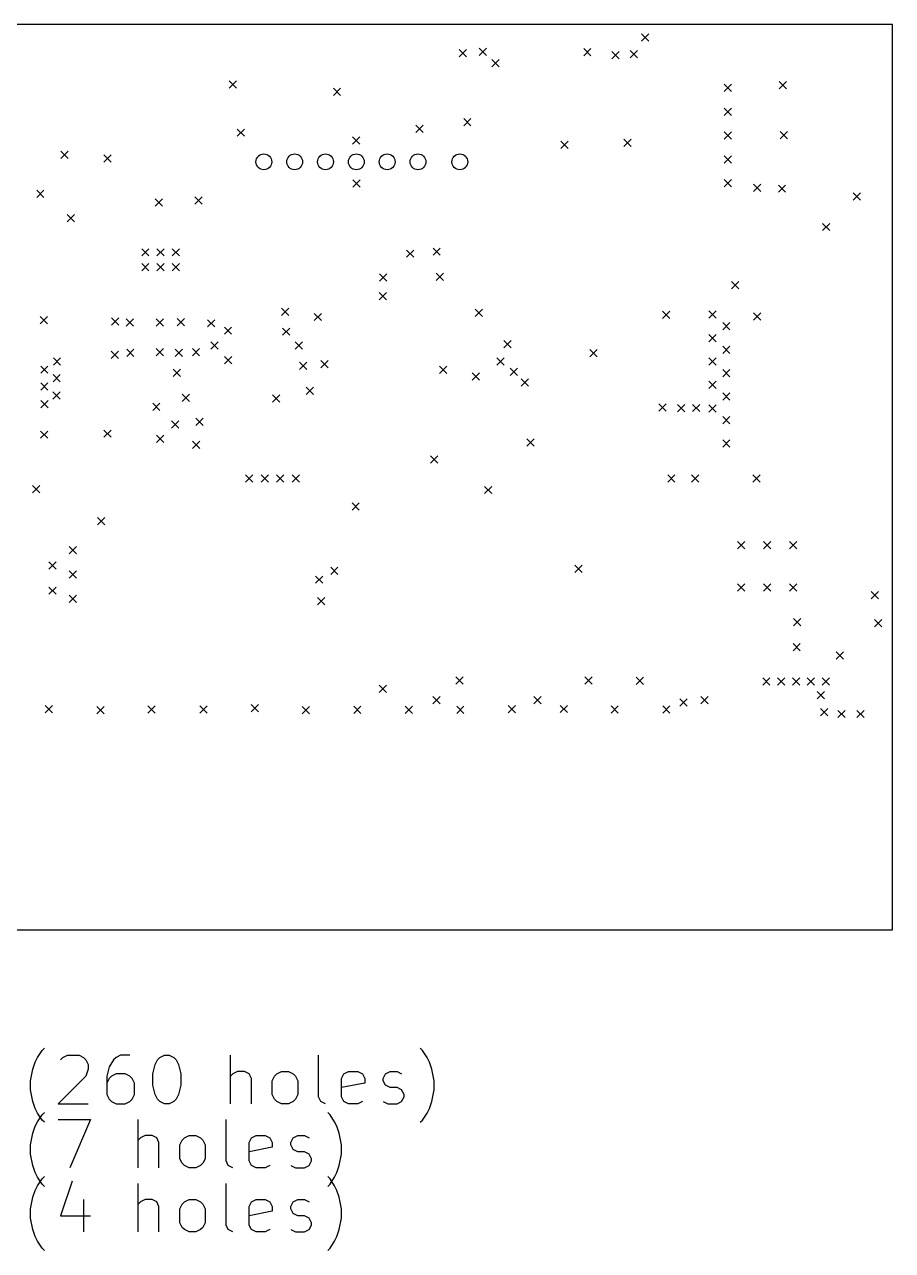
# Model space of a CAD drawing. Extents: x -0.03 to 2.74, y -0.52 to 1.47.
# Drawn here: x 1.333 to 2.741, y -0.517 to 1.471 of the extents above; entities that cross this region are included whole.
import ezdxf

# ---------------------------------------------------------------- set-up
doc = ezdxf.new("R2010")
doc.units = 0
doc.header["$MEASUREMENT"] = 0
doc.layers.add('BLACK', color=7, linetype='CONTINUOUS')

msp = doc.modelspace()

# ---------------------------------------------------------------- linework, layer by layer
at = {"layer": 'BLACK', "linetype": 'CONTINUOUS'}
for p, q in [((2.7413, 1.4709), (0.0024, 1.4709)), ((2.3344, 1.4557), (2.3462, 1.4439)), ((2.3462, 1.4557), (2.3344, 1.4439)), ((2.7413, 0.0024), (2.7413, 1.4709)), ((2.0707, 1.4323), (2.0825, 1.4205)), ((2.0825, 1.4323), (2.0707, 1.4205)), ((2.2404, 1.4321), (2.2522, 1.4203)), ((2.2522, 1.4321), (2.2404, 1.4203)), ((2.0385, 1.4304), (2.0503, 1.4186)), ((2.0503, 1.4304), (2.0385, 1.4186)), ((2.0915, 1.4143), (2.1033, 1.4025)), ((2.1033, 1.4143), (2.0915, 1.4025)), ((2.2859, 1.4272), (2.2977, 1.4154)), ((2.2977, 1.4272), (2.2859, 1.4154)), ((2.316, 1.4286), (2.3278, 1.4168)), ((2.3278, 1.4286), (2.316, 1.4168)), ((1.6651, 1.3794), (1.6769, 1.3676)), ((1.6769, 1.3794), (1.6651, 1.3676)), ((2.4682, 1.374), (2.48, 1.3622)), ((2.48, 1.374), (2.4682, 1.3622)), ((2.5577, 1.3784), (2.5695, 1.3666)), ((2.5695, 1.3784), (2.5577, 1.3666)), ((1.8343, 1.3675), (1.8461, 1.3557)), ((1.8461, 1.3675), (1.8343, 1.3557)), ((2.4682, 1.3353), (2.48, 1.3235)), ((2.48, 1.3353), (2.4682, 1.3235)), ((2.0457, 1.3184), (2.0575, 1.3066)), ((2.0575, 1.3184), (2.0457, 1.3066)), ((1.6785, 1.3014), (1.6903, 1.2896)), ((1.6903, 1.3014), (1.6785, 1.2896)), ((1.968, 1.3076), (1.9798, 1.2958)), ((1.9798, 1.3076), (1.968, 1.2958)), ((2.4682, 1.2967), (2.48, 1.2849)), ((2.48, 1.2967), (2.4682, 1.2849)), ((2.5591, 1.2973), (2.5709, 1.2855)), ((2.5709, 1.2973), (2.5591, 1.2855)), ((1.8654, 1.2887), (1.8772, 1.2769)), ((1.8772, 1.2887), (1.8654, 1.2769)), ((2.2031, 1.2815), (2.215, 1.2697)), ((2.215, 1.2815), (2.2031, 1.2697)), ((2.3055, 1.2847), (2.3173, 1.2728)), ((2.3173, 1.2847), (2.3055, 1.2728)), ((1.3922, 1.2654), (1.404, 1.2536)), ((1.404, 1.2654), (1.3922, 1.2536)), ((1.4622, 1.2593), (1.474, 1.2475)), ((1.474, 1.2593), (1.4622, 1.2475)), ((2.4682, 1.258), (2.48, 1.2462)), ((2.48, 1.258), (2.4682, 1.2462)), ((1.8658, 1.2189), (1.8776, 1.2071)), ((1.8776, 1.2189), (1.8658, 1.2071)), ((2.4682, 1.2194), (2.48, 1.2076)), ((2.48, 1.2194), (2.4682, 1.2076)), ((1.353, 1.202), (1.3648, 1.1902)), ((1.3648, 1.202), (1.353, 1.1902)), ((2.5157, 1.2117), (2.5275, 1.1999)), ((2.5275, 1.2117), (2.5157, 1.1999)), ((2.5562, 1.2106), (2.568, 1.1988)), ((2.568, 1.2106), (2.5562, 1.1988)), ((2.6777, 1.198), (2.6895, 1.1862)), ((2.6895, 1.198), (2.6777, 1.1862)), ((1.5454, 1.1883), (1.5572, 1.1765)), ((1.5572, 1.1883), (1.5454, 1.1765)), ((1.6098, 1.1915), (1.6216, 1.1797)), ((1.6216, 1.1915), (1.6098, 1.1797)), ((1.4024, 1.1629), (1.4142, 1.1511)), ((1.4142, 1.1629), (1.4024, 1.1511)), ((2.6278, 1.1484), (2.6396, 1.1366)), ((2.6396, 1.1484), (2.6278, 1.1366)), ((1.5234, 1.1073), (1.5352, 1.0955)), ((1.5352, 1.1073), (1.5234, 1.0955)), ((1.5481, 1.1073), (1.5599, 1.0955)), ((1.5599, 1.1073), (1.5481, 1.0955)), ((1.5729, 1.1073), (1.5847, 1.0955)), ((1.5847, 1.1073), (1.5729, 1.0955)), ((1.9528, 1.1051), (1.9646, 1.0933)), ((1.9646, 1.1051), (1.9528, 1.0933)), ((1.996, 1.1084), (2.0078, 1.0966)), ((2.0078, 1.1084), (1.996, 1.0966)), ((1.5234, 1.0833), (1.5352, 1.0715)), ((1.5352, 1.0833), (1.5234, 1.0715)), ((1.5481, 1.0833), (1.5599, 1.0715)), ((1.5599, 1.0833), (1.5481, 1.0715)), ((1.5729, 1.0833), (1.5847, 1.0715)), ((1.5847, 1.0833), (1.5729, 1.0715)), ((1.909, 1.0663), (1.9208, 1.0545)), ((1.9208, 1.0663), (1.909, 1.0545)), ((2.0012, 1.0675), (2.013, 1.0557)), ((2.013, 1.0675), (2.0012, 1.0557)), ((2.4803, 1.0539), (2.4921, 1.0421)), ((2.4921, 1.0539), (2.4803, 1.0421)), ((1.9088, 1.0364), (1.9206, 1.0246)), ((1.9206, 1.0364), (1.9088, 1.0246)), ((1.3589, 0.9971), (1.3707, 0.9853)), ((1.3707, 0.9971), (1.3589, 0.9853)), ((1.4744, 0.9952), (1.4862, 0.9834)), ((1.4862, 0.9952), (1.4744, 0.9834)), ((1.7503, 1.0109), (1.7621, 0.9991)), ((1.7621, 1.0109), (1.7503, 0.9991)), ((1.8034, 1.0024), (1.8152, 0.9906)), ((1.8152, 1.0024), (1.8034, 0.9906)), ((2.0644, 1.0094), (2.0762, 0.9976)), ((2.0762, 1.0094), (2.0644, 0.9976)), ((2.3681, 1.0059), (2.3799, 0.9941)), ((2.3799, 1.0059), (2.3681, 0.9941)), ((2.4436, 1.0064), (2.4554, 0.9946)), ((2.4554, 1.0064), (2.4436, 0.9946)), ((2.516, 1.0032), (2.5278, 0.9914)), ((2.5278, 1.0032), (2.516, 0.9914)), ((1.4983, 0.9937), (1.5101, 0.9819)), ((1.5101, 0.9937), (1.4983, 0.9819)), ((1.5469, 0.9937), (1.5587, 0.9819)), ((1.5587, 0.9937), (1.5469, 0.9819)), ((1.5809, 0.9939), (1.5927, 0.9821)), ((1.5927, 0.9939), (1.5809, 0.9821)), ((1.63, 0.9922), (1.6418, 0.9804)), ((1.6418, 0.9922), (1.63, 0.9804)), ((1.6575, 0.9803), (1.6693, 0.9685)), ((1.6693, 0.9803), (1.6575, 0.9685)), ((1.7516, 0.9786), (1.7635, 0.9668)), ((1.7635, 0.9786), (1.7516, 0.9668)), ((2.4659, 0.9875), (2.4777, 0.9757)), ((2.4777, 0.9875), (2.4659, 0.9757)), ((1.6355, 0.9563), (1.6473, 0.9445)), ((1.6473, 0.9563), (1.6355, 0.9445)), ((1.7722, 0.9563), (1.784, 0.9445)), ((1.784, 0.9563), (1.7722, 0.9445)), ((2.1111, 0.9582), (2.1229, 0.9464)), ((2.1229, 0.9582), (2.1111, 0.9464)), ((2.4436, 0.9683), (2.4554, 0.9565)), ((2.4554, 0.9683), (2.4436, 0.9565)), ((1.4738, 0.9412), (1.4856, 0.9294)), ((1.4856, 0.9412), (1.4738, 0.9294)), ((1.499, 0.9445), (1.5108, 0.9327)), ((1.5108, 0.9445), (1.499, 0.9327)), ((1.5469, 0.9455), (1.5587, 0.9337)), ((1.5587, 0.9455), (1.5469, 0.9337)), ((1.5775, 0.9443), (1.5893, 0.9325)), ((1.5893, 0.9443), (1.5775, 0.9325)), ((1.6056, 0.9454), (1.6174, 0.9336)), ((1.6174, 0.9454), (1.6056, 0.9336)), ((2.2504, 0.9437), (2.2622, 0.9319)), ((2.2622, 0.9437), (2.2504, 0.9319)), ((2.4659, 0.9494), (2.4777, 0.9376)), ((2.4777, 0.9494), (2.4659, 0.9376)), ((1.3595, 0.917), (1.3713, 0.9052)), ((1.3713, 0.917), (1.3595, 0.9052)), ((1.3801, 0.9301), (1.3919, 0.9183)), ((1.3919, 0.9301), (1.3801, 0.9183)), ((1.6577, 0.9324), (1.6695, 0.9206)), ((1.6695, 0.9324), (1.6577, 0.9206)), ((1.7796, 0.9232), (1.7914, 0.9114)), ((1.7914, 0.9232), (1.7796, 0.9114)), ((1.8139, 0.926), (1.8257, 0.9142)), ((1.8257, 0.926), (1.8139, 0.9142)), ((2.0064, 0.9168), (2.0182, 0.905)), ((2.0182, 0.9168), (2.0064, 0.905)), ((2.0994, 0.9303), (2.1112, 0.9185)), ((2.1112, 0.9303), (2.0994, 0.9185)), ((2.4436, 0.9303), (2.4554, 0.9185)), ((2.4554, 0.9303), (2.4436, 0.9185)), ((1.3795, 0.9032), (1.3913, 0.8914)), ((1.3913, 0.9032), (1.3795, 0.8914)), ((1.5744, 0.9117), (1.5862, 0.8999)), ((1.5862, 0.9117), (1.5744, 0.8999)), ((2.0596, 0.9061), (2.0714, 0.8943)), ((2.0714, 0.9061), (2.0596, 0.8943)), ((2.1212, 0.9136), (2.133, 0.9018)), ((2.133, 0.9136), (2.1212, 0.9018)), ((2.1391, 0.896), (2.1509, 0.8842)), ((2.1509, 0.896), (2.1391, 0.8842)), ((2.4659, 0.9114), (2.4777, 0.8996)), ((2.4777, 0.9114), (2.4659, 0.8996)), ((1.3595, 0.8898), (1.3713, 0.878)), ((1.3713, 0.8898), (1.3595, 0.878)), ((1.3792, 0.8753), (1.391, 0.8635)), ((1.391, 0.8753), (1.3792, 0.8635)), ((1.7904, 0.8828), (1.8022, 0.871)), ((1.8022, 0.8828), (1.7904, 0.871)), ((2.4436, 0.8923), (2.4554, 0.8804)), ((2.4554, 0.8923), (2.4436, 0.8804)), ((1.3596, 0.861), (1.3714, 0.8492)), ((1.3714, 0.861), (1.3596, 0.8492)), ((1.5412, 0.8568), (1.553, 0.845)), ((1.553, 0.8568), (1.5412, 0.845)), ((1.5889, 0.8712), (1.6007, 0.8594)), ((1.6007, 0.8712), (1.5889, 0.8594)), ((1.7355, 0.8704), (1.7473, 0.8586)), ((1.7473, 0.8704), (1.7355, 0.8586)), ((2.3622, 0.8558), (2.374, 0.844)), ((2.374, 0.8558), (2.3622, 0.844)), ((2.4659, 0.8734), (2.4777, 0.8615)), ((2.4777, 0.8734), (2.4659, 0.8615)), ((2.3925, 0.8547), (2.4043, 0.8429)), ((2.4043, 0.8547), (2.3925, 0.8429)), ((2.4168, 0.8548), (2.4286, 0.843)), ((2.4286, 0.8548), (2.4168, 0.843)), ((2.4436, 0.8542), (2.4554, 0.8424)), ((2.4554, 0.8542), (2.4436, 0.8424)), ((2.4659, 0.8353), (2.4777, 0.8235)), ((2.4777, 0.8353), (2.4659, 0.8235)), ((1.5717, 0.8283), (1.5835, 0.8165)), ((1.5835, 0.8283), (1.5717, 0.8165)), ((1.6111, 0.8326), (1.6229, 0.8208)), ((1.6229, 0.8326), (1.6111, 0.8208)), ((1.3594, 0.8116), (1.3712, 0.7998)), ((1.3712, 0.8116), (1.3594, 0.7998)), ((1.4622, 0.8132), (1.474, 0.8014)), ((1.474, 0.8132), (1.4622, 0.8014)), ((1.5475, 0.8049), (1.5593, 0.7931)), ((1.5593, 0.8049), (1.5475, 0.7931)), ((2.148, 0.799), (2.1598, 0.7872)), ((2.1598, 0.799), (2.148, 0.7872)), ((2.4659, 0.7973), (2.4777, 0.7855)), ((2.4777, 0.7973), (2.4659, 0.7855)), ((1.6057, 0.7952), (1.6175, 0.7834)), ((1.6175, 0.7952), (1.6057, 0.7834)), ((1.992, 0.7713), (2.0038, 0.7595)), ((2.0038, 0.7713), (1.992, 0.7595)), ((1.692, 0.7406), (1.7038, 0.7288)), ((1.7038, 0.7406), (1.692, 0.7288)), ((1.7171, 0.7406), (1.7289, 0.7288)), ((1.7289, 0.7406), (1.7171, 0.7288)), ((1.7422, 0.7406), (1.7541, 0.7288)), ((1.7541, 0.7406), (1.7422, 0.7288)), ((1.7674, 0.7406), (1.7792, 0.7288)), ((1.7792, 0.7406), (1.7674, 0.7288)), ((2.3767, 0.7404), (2.3885, 0.7286)), ((2.3885, 0.7404), (2.3767, 0.7286)), ((2.4153, 0.7403), (2.4271, 0.7285)), ((2.4271, 0.7403), (2.4153, 0.7285)), ((2.5147, 0.7406), (2.5265, 0.7288)), ((2.5265, 0.7406), (2.5147, 0.7288)), ((1.3465, 0.723), (1.3583, 0.7112)), ((1.3583, 0.723), (1.3465, 0.7112)), ((2.0794, 0.7219), (2.0912, 0.7101)), ((2.0912, 0.7219), (2.0794, 0.7101)), ((1.8646, 0.6952), (1.8764, 0.6834)), ((1.8764, 0.6952), (1.8646, 0.6834)), ((1.4519, 0.6713), (1.4637, 0.6595)), ((1.4637, 0.6713), (1.4519, 0.6595)), ((1.4059, 0.6245), (1.4177, 0.6127)), ((1.4177, 0.6245), (1.4059, 0.6127)), ((2.49, 0.6323), (2.5018, 0.6205)), ((2.5018, 0.6323), (2.49, 0.6205)), ((2.5322, 0.6323), (2.544, 0.6205)), ((2.544, 0.6323), (2.5322, 0.6205)), ((2.5745, 0.6323), (2.5863, 0.6205)), ((2.5863, 0.6323), (2.5745, 0.6205)), ((1.3726, 0.5995), (1.3844, 0.5877)), ((1.3844, 0.5995), (1.3726, 0.5877)), ((1.4059, 0.5849), (1.4177, 0.5731)), ((1.4177, 0.5849), (1.4059, 0.5731)), ((1.83, 0.5906), (1.8418, 0.5788)), ((1.8418, 0.5906), (1.83, 0.5788)), ((2.2261, 0.5939), (2.2379, 0.5821)), ((2.2379, 0.5939), (2.2261, 0.5821)), ((1.3726, 0.5586), (1.3844, 0.5468)), ((1.3844, 0.5586), (1.3726, 0.5468)), ((1.8054, 0.5764), (1.8172, 0.5646)), ((1.8172, 0.5764), (1.8054, 0.5646)), ((2.49, 0.5638), (2.5018, 0.552)), ((2.5018, 0.5638), (2.49, 0.552)), ((2.5322, 0.5638), (2.544, 0.552)), ((2.544, 0.5638), (2.5322, 0.552)), ((2.5745, 0.5638), (2.5863, 0.552)), ((2.5863, 0.5638), (2.5745, 0.552)), ((1.4059, 0.5453), (1.4177, 0.5335)), ((1.4177, 0.5453), (1.4059, 0.5335)), ((1.8086, 0.5414), (1.8204, 0.5296)), ((1.8204, 0.5414), (1.8086, 0.5296)), ((2.707, 0.5515), (2.7188, 0.5397)), ((2.7188, 0.5515), (2.707, 0.5397)), ((2.5806, 0.5074), (2.5924, 0.4956)), ((2.5924, 0.5074), (2.5806, 0.4956)), ((2.712, 0.5059), (2.7238, 0.4941)), ((2.7238, 0.5059), (2.712, 0.4941)), ((2.58, 0.4671), (2.5918, 0.4553)), ((2.5918, 0.4671), (2.58, 0.4553)), ((2.6501, 0.4535), (2.6619, 0.4417)), ((2.6619, 0.4535), (2.6501, 0.4417)), ((1.9087, 0.3994), (1.9205, 0.3876)), ((1.9205, 0.3994), (1.9087, 0.3876)), ((2.0329, 0.4127), (2.0447, 0.4009)), ((2.0447, 0.4127), (2.0329, 0.4009)), ((2.2423, 0.413), (2.2541, 0.4012)), ((2.2541, 0.413), (2.2423, 0.4012)), ((2.3256, 0.4125), (2.3374, 0.4007)), ((2.3374, 0.4125), (2.3256, 0.4007)), ((2.5308, 0.4113), (2.5426, 0.3995)), ((2.5426, 0.4113), (2.5308, 0.3995)), ((2.5549, 0.4113), (2.5667, 0.3995)), ((2.5667, 0.4113), (2.5549, 0.3995)), ((2.579, 0.4113), (2.5908, 0.3995)), ((2.5908, 0.4113), (2.579, 0.3995)), ((2.6031, 0.4113), (2.615, 0.3995)), ((2.615, 0.4113), (2.6031, 0.3995)), ((2.6273, 0.4113), (2.6391, 0.3995)), ((2.6391, 0.4113), (2.6273, 0.3995)), ((1.9956, 0.381), (2.0074, 0.3692)), ((2.0074, 0.381), (1.9956, 0.3692)), ((2.1596, 0.381), (2.1714, 0.3692)), ((2.1714, 0.381), (2.1596, 0.3692)), ((2.4306, 0.3809), (2.4424, 0.3691)), ((2.4424, 0.3809), (2.4306, 0.3691)), ((2.6192, 0.3889), (2.631, 0.3771)), ((2.631, 0.3889), (2.6192, 0.3771)), ((1.3668, 0.3662), (1.3786, 0.3544)), ((1.3786, 0.3662), (1.3668, 0.3544)), ((1.4508, 0.365), (1.4626, 0.3532)), ((1.4626, 0.365), (1.4508, 0.3532)), ((1.5335, 0.3658), (1.5453, 0.354)), ((1.5453, 0.3658), (1.5335, 0.354)), ((1.6177, 0.366), (1.6295, 0.3542)), ((1.6295, 0.366), (1.6177, 0.3542)), ((1.701, 0.3679), (1.7128, 0.3561)), ((1.7128, 0.3679), (1.701, 0.3561)), ((1.7838, 0.3648), (1.7956, 0.353)), ((1.7956, 0.3648), (1.7838, 0.353)), ((1.8673, 0.3652), (1.8791, 0.3534)), ((1.8791, 0.3652), (1.8673, 0.3534)), ((1.9508, 0.3653), (1.9626, 0.3535)), ((1.9626, 0.3653), (1.9508, 0.3535)), ((2.0344, 0.3652), (2.0462, 0.3534)), ((2.0462, 0.3652), (2.0344, 0.3534)), ((2.1181, 0.3664), (2.1299, 0.3546)), ((2.1299, 0.3664), (2.1181, 0.3546)), ((2.2024, 0.3667), (2.2142, 0.3549)), ((2.2142, 0.3667), (2.2024, 0.3549)), ((2.2847, 0.3658), (2.2965, 0.354)), ((2.2965, 0.3658), (2.2847, 0.354)), ((2.3686, 0.3658), (2.3804, 0.354)), ((2.3804, 0.3658), (2.3686, 0.354)), ((2.3966, 0.3773), (2.4084, 0.3655)), ((2.4084, 0.3773), (2.3966, 0.3655)), ((2.6247, 0.3615), (2.6365, 0.3497)), ((2.6365, 0.3615), (2.6247, 0.3497)), ((2.6528, 0.3586), (2.6646, 0.3468)), ((2.6646, 0.3586), (2.6528, 0.3468)), ((2.6834, 0.3586), (2.6952, 0.3468)), ((2.6952, 0.3586), (2.6834, 0.3468)), ((0.0024, 0.0024), (2.7413, 0.0024)), ((1.3542, -0.2045), (1.3617, -0.1933)), ((1.3617, -0.1933), (1.3655, -0.1895)), ((1.9789, -0.1933), (1.9751, -0.1895)), ((1.9864, -0.2045), (1.9789, -0.1933)), ((1.3467, -0.2233), (1.3505, -0.212)), ((1.3505, -0.212), (1.3542, -0.2045)), ((1.3917, -0.2083), (1.3955, -0.2045)), ((1.3955, -0.2045), (1.4029, -0.2008)), ((1.4029, -0.2008), (1.4217, -0.2008)), ((1.4217, -0.2008), (1.4292, -0.2045)), ((1.4292, -0.2045), (1.4329, -0.2083)), ((1.4329, -0.2083), (1.4367, -0.2158)), ((1.4367, -0.2158), (1.4367, -0.2233)), ((1.4779, -0.2083), (1.4704, -0.2195)), ((1.4817, -0.2045), (1.4779, -0.2083)), ((1.4892, -0.2008), (1.4817, -0.2045)), ((1.5042, -0.2008), (1.4892, -0.2008)), ((1.5417, -0.2308), (1.5454, -0.2158)), ((1.5454, -0.2158), (1.5492, -0.2083)), ((1.5492, -0.2083), (1.5529, -0.2045)), ((1.5529, -0.2045), (1.5604, -0.2008)), ((1.5604, -0.2008), (1.5679, -0.2008)), ((1.5679, -0.2008), (1.5754, -0.2045)), ((1.5754, -0.2045), (1.5792, -0.2083)), ((1.5792, -0.2083), (1.5829, -0.2158)), ((1.5829, -0.2158), (1.5867, -0.2308)), ((1.6677, -0.2795), (1.6677, -0.2008)), ((1.8101, -0.2683), (1.8101, -0.2008)), ((1.9901, -0.212), (1.9864, -0.2045)), ((1.9939, -0.2233), (1.9901, -0.212)), ((1.343, -0.242), (1.3467, -0.2233)), ((1.4329, -0.2345), (1.388, -0.2795)), ((1.4367, -0.2233), (1.4329, -0.2345)), ((1.4704, -0.2195), (1.4667, -0.2345)), ((1.4667, -0.2345), (1.4667, -0.2645)), ((1.4704, -0.2383), (1.4667, -0.2458)), ((1.4742, -0.2345), (1.4704, -0.2383)), ((1.4817, -0.2308), (1.4742, -0.2345)), ((1.4967, -0.2308), (1.4817, -0.2308)), ((1.5042, -0.2345), (1.4967, -0.2308)), ((1.5079, -0.2383), (1.5042, -0.2345)), ((1.5117, -0.2458), (1.5079, -0.2383)), ((1.5417, -0.2495), (1.5417, -0.2308)), ((1.5867, -0.2308), (1.5867, -0.2495)), ((1.6714, -0.2308), (1.6677, -0.2345)), ((1.6789, -0.227), (1.6714, -0.2308)), ((1.6902, -0.227), (1.6789, -0.227)), ((1.6977, -0.2308), (1.6902, -0.227)), ((1.7014, -0.2383), (1.6977, -0.2308)), ((1.7014, -0.2795), (1.7014, -0.2383)), ((1.7352, -0.242), (1.7389, -0.2345)), ((1.7389, -0.2345), (1.7427, -0.2308)), ((1.7427, -0.2308), (1.7502, -0.227)), ((1.7502, -0.227), (1.7614, -0.227)), ((1.7614, -0.227), (1.7689, -0.2308)), ((1.7689, -0.2308), (1.7727, -0.2345)), ((1.7727, -0.2345), (1.7764, -0.242)), ((1.8477, -0.2383), (1.8514, -0.2308)), ((1.8477, -0.2683), (1.8477, -0.2383)), ((1.8514, -0.2308), (1.8589, -0.227)), ((1.8589, -0.227), (1.8739, -0.227)), ((1.8739, -0.227), (1.8814, -0.2308)), ((1.8814, -0.2308), (1.8851, -0.2383)), ((1.8851, -0.2383), (1.8851, -0.2458)), ((1.9151, -0.2383), (1.9189, -0.2308)), ((1.9151, -0.242), (1.9151, -0.2383)), ((1.9189, -0.2308), (1.9264, -0.227)), ((1.9264, -0.227), (1.9376, -0.227)), ((1.9376, -0.227), (1.9451, -0.2308)), ((1.9976, -0.242), (1.9939, -0.2233)), ((1.343, -0.257), (1.343, -0.242)), ((1.3467, -0.2758), (1.343, -0.257)), ((1.5117, -0.2645), (1.5117, -0.2458)), ((1.5454, -0.2645), (1.5417, -0.2495)), ((1.5867, -0.2495), (1.5829, -0.2645)), ((1.7352, -0.2645), (1.7352, -0.242)), ((1.7764, -0.242), (1.7764, -0.2645)), ((1.8851, -0.2458), (1.8477, -0.2533)), ((1.9189, -0.2495), (1.9151, -0.242)), ((1.9264, -0.2533), (1.9189, -0.2495)), ((1.9376, -0.2533), (1.9264, -0.2533)), ((1.9451, -0.257), (1.9376, -0.2533)), ((1.9489, -0.2645), (1.9451, -0.257)), ((1.9939, -0.2758), (1.9976, -0.257)), ((1.9976, -0.257), (1.9976, -0.242)), ((1.3505, -0.287), (1.3467, -0.2758)), ((1.4667, -0.2645), (1.4704, -0.272)), ((1.4704, -0.272), (1.4742, -0.2758)), ((1.4742, -0.2758), (1.4817, -0.2795)), ((1.4967, -0.2795), (1.5042, -0.2758)), ((1.5042, -0.2758), (1.5079, -0.272)), ((1.5079, -0.272), (1.5117, -0.2645)), ((1.5492, -0.272), (1.5454, -0.2645)), ((1.5529, -0.2758), (1.5492, -0.272)), ((1.5604, -0.2795), (1.5529, -0.2758)), ((1.5754, -0.2758), (1.5679, -0.2795)), ((1.5792, -0.272), (1.5754, -0.2758)), ((1.5829, -0.2645), (1.5792, -0.272)), ((1.7389, -0.272), (1.7352, -0.2645)), ((1.7427, -0.2758), (1.7389, -0.272)), ((1.7502, -0.2795), (1.7427, -0.2758)), ((1.7689, -0.2758), (1.7614, -0.2795)), ((1.7727, -0.272), (1.7689, -0.2758)), ((1.7764, -0.2645), (1.7727, -0.272)), ((1.8139, -0.2758), (1.8101, -0.2683)), ((1.8214, -0.2795), (1.8139, -0.2758)), ((1.8514, -0.2758), (1.8477, -0.2683)), ((1.8589, -0.2795), (1.8514, -0.2758)), ((1.8814, -0.2758), (1.8739, -0.2795)), ((1.9151, -0.2758), (1.9226, -0.2795)), ((1.9376, -0.2795), (1.9451, -0.2758)), ((1.9451, -0.2758), (1.9489, -0.2683)), ((1.9489, -0.2683), (1.9489, -0.2645)), ((1.9901, -0.287), (1.9939, -0.2758)), ((1.3542, -0.2945), (1.3505, -0.287)), ((1.3617, -0.3058), (1.3542, -0.2945)), ((1.3542, -0.3085), (1.3617, -0.2972)), ((1.3617, -0.2972), (1.3655, -0.2935)), ((1.388, -0.2795), (1.4367, -0.2795)), ((1.4817, -0.2795), (1.4967, -0.2795)), ((1.5679, -0.2795), (1.5604, -0.2795)), ((1.7614, -0.2795), (1.7502, -0.2795)), ((1.8289, -0.2972), (1.8252, -0.2935)), ((1.8364, -0.3085), (1.8289, -0.2972)), ((1.8739, -0.2795), (1.8589, -0.2795)), ((1.9226, -0.2795), (1.9376, -0.2795)), ((1.9789, -0.3058), (1.9864, -0.2945)), ((1.9864, -0.2945), (1.9901, -0.287)), ((1.3467, -0.3272), (1.3505, -0.316)), ((1.3505, -0.316), (1.3542, -0.3085)), ((1.3655, -0.3095), (1.3617, -0.3058)), ((1.388, -0.3047), (1.4405, -0.3047)), ((1.4405, -0.3047), (1.4067, -0.3835)), ((1.5177, -0.3835), (1.5177, -0.3047)), ((1.6602, -0.3722), (1.6602, -0.3047)), ((1.8401, -0.316), (1.8364, -0.3085)), ((1.8439, -0.3272), (1.8401, -0.316)), ((1.9751, -0.3095), (1.9789, -0.3058)), ((1.343, -0.346), (1.3467, -0.3272)), ((1.5214, -0.3347), (1.5177, -0.3385)), ((1.5289, -0.331), (1.5214, -0.3347)), ((1.5402, -0.331), (1.5289, -0.331)), ((1.5477, -0.3347), (1.5402, -0.331)), ((1.5514, -0.3422), (1.5477, -0.3347)), ((1.5889, -0.3385), (1.5927, -0.3347)), ((1.5927, -0.3347), (1.6002, -0.331)), ((1.6002, -0.331), (1.6114, -0.331)), ((1.6114, -0.331), (1.6189, -0.3347)), ((1.6189, -0.3347), (1.6227, -0.3385)), ((1.6977, -0.3422), (1.7014, -0.3347)), ((1.7014, -0.3347), (1.7089, -0.331)), ((1.7089, -0.331), (1.7239, -0.331)), ((1.7239, -0.331), (1.7314, -0.3347)), ((1.7314, -0.3347), (1.7352, -0.3422)), ((1.7652, -0.3422), (1.7689, -0.3347)), ((1.7689, -0.3347), (1.7764, -0.331)), ((1.7764, -0.331), (1.7876, -0.331)), ((1.7876, -0.331), (1.7952, -0.3347)), ((1.8477, -0.346), (1.8439, -0.3272)), ((1.343, -0.361), (1.343, -0.346)), ((1.5514, -0.3835), (1.5514, -0.3422)), ((1.5852, -0.346), (1.5889, -0.3385)), ((1.5852, -0.3685), (1.5852, -0.346)), ((1.6227, -0.3385), (1.6264, -0.346)), ((1.6264, -0.346), (1.6264, -0.3685)), ((1.6977, -0.3722), (1.6977, -0.3422)), ((1.7352, -0.3497), (1.6977, -0.3572)), ((1.7352, -0.3422), (1.7352, -0.3497)), ((1.7652, -0.346), (1.7652, -0.3422)), ((1.7689, -0.3535), (1.7652, -0.346)), ((1.7764, -0.3572), (1.7689, -0.3535)), ((1.7876, -0.3572), (1.7764, -0.3572)), ((1.7952, -0.361), (1.7876, -0.3572)), ((1.8477, -0.361), (1.8477, -0.346)), ((1.3467, -0.3797), (1.343, -0.361)), ((1.5889, -0.376), (1.5852, -0.3685)), ((1.5927, -0.3797), (1.5889, -0.376)), ((1.6227, -0.376), (1.6189, -0.3797)), ((1.6264, -0.3685), (1.6227, -0.376)), ((1.6639, -0.3797), (1.6602, -0.3722)), ((1.7014, -0.3797), (1.6977, -0.3722)), ((1.7989, -0.3685), (1.7952, -0.361)), ((1.7952, -0.3797), (1.7989, -0.3722)), ((1.7989, -0.3722), (1.7989, -0.3685)), ((1.8439, -0.3797), (1.8477, -0.361)), ((1.3505, -0.391), (1.3467, -0.3797)), ((1.3542, -0.3985), (1.3505, -0.391)), ((1.3617, -0.4012), (1.3655, -0.3974)), ((1.6002, -0.3835), (1.5927, -0.3797)), ((1.6114, -0.3835), (1.6002, -0.3835)), ((1.6189, -0.3797), (1.6114, -0.3835)), ((1.6714, -0.3835), (1.6639, -0.3797)), ((1.7089, -0.3835), (1.7014, -0.3797)), ((1.7239, -0.3835), (1.7089, -0.3835)), ((1.7314, -0.3797), (1.7239, -0.3835)), ((1.7652, -0.3797), (1.7727, -0.3835)), ((1.7727, -0.3835), (1.7876, -0.3835)), ((1.7876, -0.3835), (1.7952, -0.3797)), ((1.8289, -0.4012), (1.8252, -0.3974)), ((1.8364, -0.3985), (1.8401, -0.391)), ((1.8401, -0.391), (1.8439, -0.3797)), ((1.3505, -0.4199), (1.3542, -0.4124)), ((1.3617, -0.4097), (1.3542, -0.3985)), ((1.3542, -0.4124), (1.3617, -0.4012)), ((1.3655, -0.4135), (1.3617, -0.4097)), ((1.4104, -0.4049), (1.3917, -0.4611)), ((1.5177, -0.4874), (1.5177, -0.4087)), ((1.6602, -0.4761), (1.6602, -0.4087)), ((1.8252, -0.4135), (1.8289, -0.4097)), ((1.8289, -0.4097), (1.8364, -0.3985)), ((1.8364, -0.4124), (1.8289, -0.4012)), ((1.8401, -0.4199), (1.8364, -0.4124)), ((1.343, -0.4499), (1.3467, -0.4311)), ((1.3467, -0.4311), (1.3505, -0.4199)), ((1.4292, -0.4349), (1.4292, -0.4874)), ((1.5289, -0.4349), (1.5214, -0.4386)), ((1.5402, -0.4349), (1.5289, -0.4349)), ((1.5477, -0.4386), (1.5402, -0.4349)), ((1.5927, -0.4386), (1.6002, -0.4349)), ((1.6002, -0.4349), (1.6114, -0.4349)), ((1.6114, -0.4349), (1.6189, -0.4386)), ((1.7014, -0.4386), (1.7089, -0.4349)), ((1.7089, -0.4349), (1.7239, -0.4349)), ((1.7239, -0.4349), (1.7314, -0.4386)), ((1.7689, -0.4386), (1.7764, -0.4349)), ((1.7764, -0.4349), (1.7876, -0.4349)), ((1.7876, -0.4349), (1.7952, -0.4386)), ((1.8439, -0.4311), (1.8401, -0.4199)), ((1.8477, -0.4499), (1.8439, -0.4311)), ((1.343, -0.4649), (1.343, -0.4499)), ((1.5214, -0.4386), (1.5177, -0.4424)), ((1.5514, -0.4461), (1.5477, -0.4386)), ((1.5514, -0.4874), (1.5514, -0.4461)), ((1.5852, -0.4499), (1.5889, -0.4424)), ((1.5852, -0.4724), (1.5852, -0.4499)), ((1.5889, -0.4424), (1.5927, -0.4386)), ((1.6189, -0.4386), (1.6227, -0.4424)), ((1.6227, -0.4424), (1.6264, -0.4499)), ((1.6264, -0.4499), (1.6264, -0.4724)), ((1.6977, -0.4461), (1.7014, -0.4386)), ((1.6977, -0.4761), (1.6977, -0.4461)), ((1.7352, -0.4536), (1.6977, -0.4611)), ((1.7314, -0.4386), (1.7352, -0.4461)), ((1.7352, -0.4461), (1.7352, -0.4536)), ((1.7652, -0.4461), (1.7689, -0.4386)), ((1.7652, -0.4499), (1.7652, -0.4461)), ((1.7689, -0.4574), (1.7652, -0.4499)), ((1.8477, -0.4649), (1.8477, -0.4499)), ((1.3467, -0.4836), (1.343, -0.4649)), ((1.3917, -0.4611), (1.4405, -0.4611)), ((1.5889, -0.4799), (1.5852, -0.4724)), ((1.6264, -0.4724), (1.6227, -0.4799)), ((1.6639, -0.4836), (1.6602, -0.4761)), ((1.7014, -0.4836), (1.6977, -0.4761)), ((1.7764, -0.4611), (1.7689, -0.4574)), ((1.7876, -0.4611), (1.7764, -0.4611)), ((1.7952, -0.4649), (1.7876, -0.4611)), ((1.7989, -0.4724), (1.7952, -0.4649)), ((1.7952, -0.4836), (1.7989, -0.4761)), ((1.7989, -0.4761), (1.7989, -0.4724)), ((1.8439, -0.4836), (1.8477, -0.4649)), ((1.3505, -0.4949), (1.3467, -0.4836)), ((1.3542, -0.5024), (1.3505, -0.4949)), ((1.5927, -0.4836), (1.5889, -0.4799)), ((1.6002, -0.4874), (1.5927, -0.4836)), ((1.6114, -0.4874), (1.6002, -0.4874)), ((1.6189, -0.4836), (1.6114, -0.4874)), ((1.6227, -0.4799), (1.6189, -0.4836)), ((1.6714, -0.4874), (1.6639, -0.4836)), ((1.7089, -0.4874), (1.7014, -0.4836)), ((1.7239, -0.4874), (1.7089, -0.4874)), ((1.7314, -0.4836), (1.7239, -0.4874)), ((1.7652, -0.4836), (1.7727, -0.4874)), ((1.7727, -0.4874), (1.7876, -0.4874)), ((1.7876, -0.4874), (1.7952, -0.4836)), ((1.8364, -0.5024), (1.8401, -0.4949)), ((1.8401, -0.4949), (1.8439, -0.4836)), ((1.3617, -0.5136), (1.3542, -0.5024)), ((1.3655, -0.5174), (1.3617, -0.5136)), ((1.8252, -0.5174), (1.8289, -0.5136)), ((1.8289, -0.5136), (1.8364, -0.5024))]:
    msp.add_line(p, q, dxfattribs=at)
at = {"layer": 'BLACK'}
for centre in [(1.7216, 1.2482), (1.7716, 1.2482), (1.8216, 1.2482), (1.8716, 1.2482), (1.9216, 1.2482), (1.9716, 1.2482), (2.0394, 1.2482)]:
    msp.add_circle(centre, 0.0128, dxfattribs=at)

doc.saveas('drawing.dxf')
